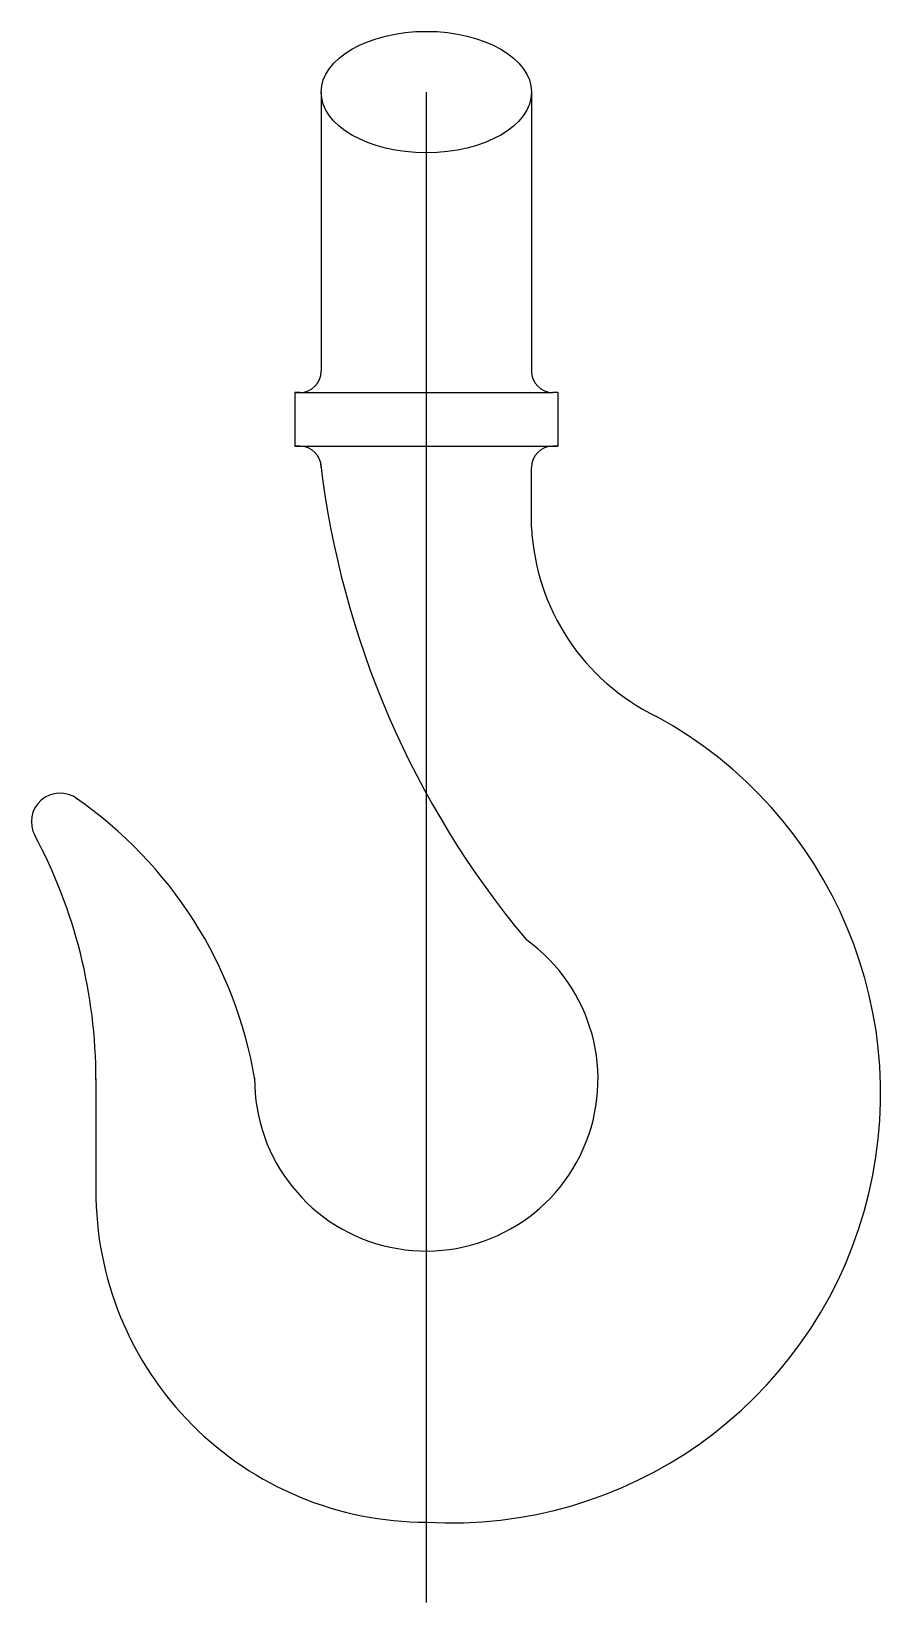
# Model space of a CAD drawing. Header units: millimetres. Extents: x 24853 to 25446, y 35321 to 36419.
import ezdxf

# ---------------------------------------------------------------- set-up
doc = ezdxf.new("R2010")
doc.units = ezdxf.units.MM

msp = doc.modelspace()

# ---------------------------------------------------------------- linework, layer by layer
for p, q in [((25055.2, 36376.3), (25055.2, 36181.3)), ((25128.6, 36376.3), (25128.6, 36128.8)), ((25202.1, 36376.3), (25202.1, 36181.3)), ((25036.8, 36166.3), (25036.8, 36128.8)), ((25040.2, 36166.3), (25036.8, 36166.3)), ((25036.8, 36166.3), (25217.1, 36166.3)), ((25220.5, 36166.3), (25217.1, 36166.3)), ((25220.5, 36166.3), (25220.5, 36128.8)), ((25040.2, 36128.8), (25036.8, 36128.8)), ((25036.8, 36128.8), (25220.5, 36128.8)), ((25128.6, 36128.8), (25128.6, 35686.3)), ((25220.5, 36128.8), (25217.1, 36128.8)), ((25202.1, 36072.1), (25202.1, 36113.8)), ((24884.7, 35882.2), (24883.4, 35883.1)), ((24897.7, 35686.7), (24897.7, 35613.5)), ((25128.6, 35686.3), (25128.6, 35376.8)), ((24897.7, 35613.5), (24897.7, 35606.6)), ((25128.6, 35376.8), (25128.6, 35320.6))]:
    msp.add_line(p, q)
for centre, radius, start, end in [((25040.2, 36181.3), 15, 270, 0), ((25217.1, 36181.3), 15, 180, 270), ((25040.2, 36113.8), 15, 0, 90), ((25217.1, 36113.8), 15, 90, 180), ((25684.2, 36191.1), 633.8, 186.6596, 219.9916), ((25357.9, 36080), 156, 182.9051, 243.9812), ((25146.1, 35676.3), 300, 266.673, 61.436), ((24872.6, 35866.3), 20, 52.8889, 209.2372), ((24713, 35636.2), 300, 9.6004, 55.3915), ((24537.7, 35686.7), 360, 359.9298, 28.2562), ((25128.6, 35686.3), 120, 179.6401, 54.3324), ((25128.6, 35607.7), 230.9, 179.706, 270)]:
    msp.add_arc(centre, radius, start, end)
msp.add_ellipse((25128.6, 36376.3), major_axis=(-73.5, 0), ratio=0.57735)

doc.saveas('drawing.dxf')
